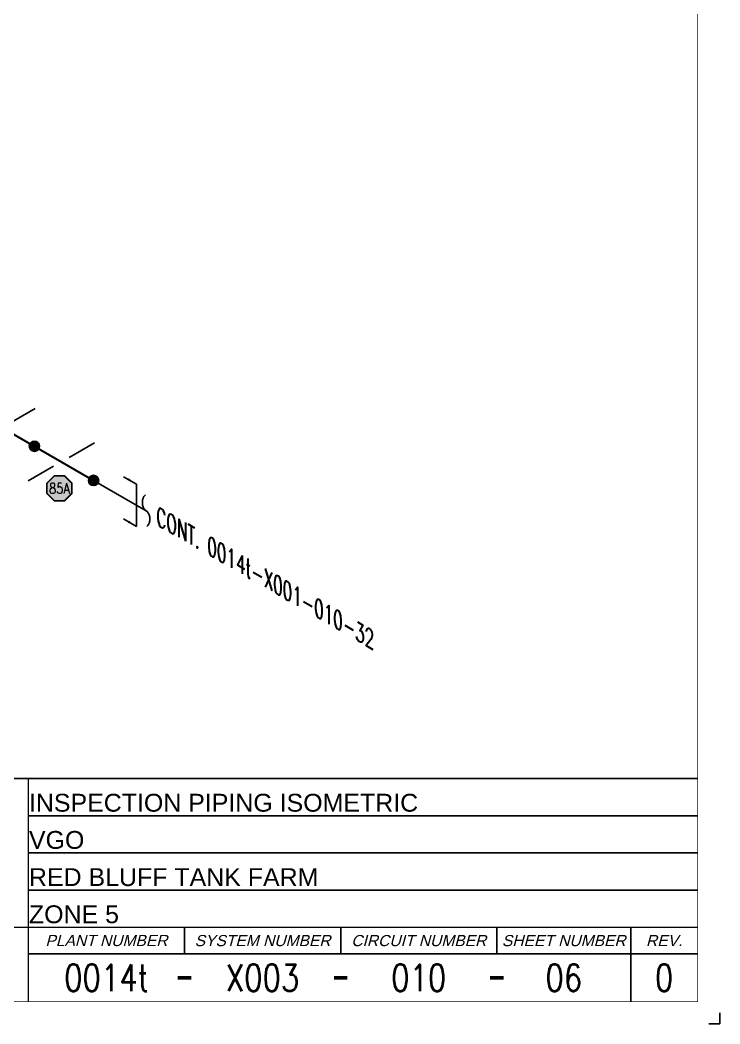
# Model space of a CAD drawing. Header units: inches. Extents: x 0.1 to 17.4, y 0.1 to 11.4.
# Drawn here: x 13.45 to 17.38, y 0.12 to 5.75 of the extents above; entities that cross this region are included whole.
import ezdxf
from ezdxf.enums import TextEntityAlignment as Align

# ---------------------------------------------------------------- set-up
doc = ezdxf.new("R2010")
doc.units = ezdxf.units.IN
doc.header["$MEASUREMENT"] = 0
doc.linetypes.add('HIDDEN2', pattern=[0.1875, 0.125, -0.0625])
for name, color, linetype in [('BORDER', 3, 'Continuous'), ('BORDERTEXT', 7, 'Continuous'), ('Continuation', 7, 'Continuous'), ('DL', 20, 'Continuous'), ('FITTINGS', 4, 'Continuous'), ('PART_PCML', 7, 'Continuous'), ('PIPE-ANNO', 150, 'HIDDEN2'), ('UNAS.PIPE', 251, 'Continuous'), ('WELD POINTS', 41, 'Continuous')]:
    doc.layers.add(name, color=color, linetype=linetype)
doc.layers.add('PIPE', color=7, linetype='Continuous', lineweight=30)
doc.styles.add('FEASStandard', font='arial.ttf')
doc.styles.add('PART_Standard', font='romans', dxfattribs={"width": 0.8, "height": 0.09})
doc.styles.add('Richmond', font='arial.ttf')
doc.styles.add('SIMPLEX', font='ROMANS')
doc.dimstyles.new('Richmond', dxfattribs={"dimtxt": 0.18, "dimasz": 0.18, "dimexe": 0.18, "dimexo": 0.0625, "dimgap": 0.09, "dimtad": 0, "dimtih": 1, "dimtoh": 1, "dimdec": 4, "dimzin": 0, "dimdsep": 46, "dimtxsty": 'Richmond', "dimcen": 0.09, "dimadec": 0, "dimazin": 0, "dimtfac": 1, "dimtdec": 4, "dimtofl": 0, "dimtmove": 0, "dimatfit": 3, "dimfxl": 1, "dimtolj": 1, "dimtzin": 0, "dimarcsym": 0})

# ---------------------------------------------------------------- blocks, each defined once
blk = doc.blocks.new('Border')
at = {"layer": 'BORDER'}
for p, q in [((13.5, 1.2917), (17.25, 1.2917)), ((13.5, 1.0833), (17.25, 1.0833)), ((13.5, 0.875), (17.25, 0.875)), ((14.375, 0.6667), (14.375, 0.5173)), ((15.25, 0.6667), (15.25, 0.5173)), ((16.125, 0.6667), (16.125, 0.5173)), ((16.875, 0.6667), (16.875, 0.25)), ((13.5, 0.5173), (17.25, 0.5173))]:
    blk.add_line(p, q, dxfattribs=at)
at = {"layer": 'BORDER', "const_width": 0.005}
blk.add_lwpolyline([(0.25, 0.25), (17.25, 0.25), (17.25, 11.25), (0.25, 11.25)], close=True, dxfattribs=at)
at = {"layer": 'BORDER', "const_width": 0.00833}
for points in [[(17.25, 1.5), (0.25, 1.5)], [(13.5, 0.25), (13.5, 1.5)], [(13.225, 0.6667), (17.25, 0.6667)]]:
    blk.add_lwpolyline(points, dxfattribs=at)
at = {"layer": 'BORDERTEXT'}
blk.add_line((16.113, 0.3836), (16.125, 0.3836), dxfattribs=at)
at = {"layer": 'BORDERTEXT', "const_width": 0.0208}
for points in [[(14.3375, 0.3836), (14.4125, 0.3836)], [(15.2125, 0.3836), (15.2875, 0.3836)], [(16.0875, 0.3836), (16.1625, 0.3836)]]:
    blk.add_lwpolyline(points, dxfattribs=at)
at = {"layer": 'BORDERTEXT', "style": 'FEASStandard', "oblique": 15}
for s, p in [('PLANT NUMBER', (13.9375, 0.592)), ('SYSTEM NUMBER', (14.8125, 0.592)), ('CIRCUIT NUMBER', (15.6875, 0.592)), ('SHEET NUMBER', (16.5, 0.592)), ('REV.', (17.0625, 0.592))]:
    blk.add_text(s, height=0.0625, dxfattribs=at).set_placement(p, align=Align.MIDDLE)
blk = doc.blocks.new('BORDER TEXT')
at = {"layer": 'BORDERTEXT'}
for tag, p, height, style in [('API_PIPE_CLASS', (5.4645, 1.2542), 0.08, 'Richmond'), ('MATERIAL1', (12.263, 1.2111), 0.08, 'Richmond'), ('P&ID_#1', (0.25, 1.0831), 0.0625, 'FEASStandard'), ('LINE_#1', (1.4866, 1.0831), 0.0625, 'FEASStandard'), ('CVX_PIPE_SPEC', (5.4619, 1.0932), 0.08, 'Richmond'), ('MATERIAL2', (12.263, 1.0395), 0.08, 'Richmond'), ('OP_TEMP', (5.1687, 0.9325), 0.08, 'Richmond'), ('P&ID_#2', (0.25, 0.9224), 0.0625, 'FEASStandard'), ('LINE_#2', (1.4866, 0.9224), 0.0625, 'FEASStandard'), ('MATERIAL3', (12.263, 0.868), 0.08, 'Richmond'), ('FROM', (5.0146, 0.7718), 0.08, 'Richmond'), ('P&ID_#3', (0.25, 0.7617), 0.0625, 'FEASStandard'), ('LINE_#3', (1.4866, 0.7617), 0.0625, 'FEASStandard'), ('MATERIAL4', (12.263, 0.6965), 0.08, 'Richmond'), ('TO', (4.8543, 0.6112), 0.08, 'Richmond'), ('P&ID_#4', (0.25, 0.601), 0.0625, 'FEASStandard'), ('LINE_#4', (1.4866, 0.601), 0.0625, 'FEASStandard'), ('MATERIAL5', (12.263, 0.5249), 0.08, 'Richmond'), ('MISC', (4.9789, 0.4506), 0.08, 'Richmond'), ('P&ID_#5', (0.25, 0.4403), 0.0625, 'FEASStandard'), ('LINE_#5', (1.4866, 0.4403), 0.0625, 'FEASStandard'), ('INSULATION', (12.9278, 0.4142), 0.0625, 'FEASStandard'), ('P&ID_#6', (0.25, 0.2796), 0.0625, 'FEASStandard'), ('LINE_#6', (1.4866, 0.2796), 0.0625, 'FEASStandard'), ('PWHT', (12.9278, 0.2806), 0.0625, 'FEASStandard')]:
    blk.add_attdef(tag, p, '', height=height, dxfattribs=dict(at, style=style))
at = {"layer": 'BORDERTEXT', "style": 'FEASStandard'}
for tag, p in [('DR.BY', (11.075, 0.5625)), ('DR.BY_DATE', (11.95, 0.5625)), ('CHK_BY', (11.075, 0.3542)), ('CHK._BY_DATE', (11.95, 0.3542))]:
    blk.add_attdef(tag, text='', height=0.1, dxfattribs=at).set_placement(p, align=Align.MIDDLE_CENTER)
at = {"layer": 'BORDERTEXT', "style": 'PART_Standard', "width": 0.8}
for tag, p in [('PLANT_NUMBER', (13.9375, 0.3836)), ('SYSTEM_NUMBER', (14.8125, 0.3836)), ('CIRCUIT_NUMBER', (15.6875, 0.3836)), ('SHEET_NUMBER', (16.5, 0.3836)), ('REVISION', (17.0625, 0.3836))]:
    blk.add_attdef(tag, text='', height=0.15, dxfattribs=at).set_placement(p, align=Align.MIDDLE_CENTER)
blk = doc.blocks.new('Plant Info')
at = {"layer": 'BORDERTEXT', "style": 'FEASStandard'}
for tag, p in [('DWG_TYPE', (-0.6333, -0.0756)), ('SYSTEM_NAME', (-0.6333, -0.284)), ('PLANT_NAME', (-0.6333, -0.4923)), ('ZONE', (-0.6333, -0.7006))]:
    blk.add_attdef(tag, p, '', height=0.1, dxfattribs=at)
blk = doc.blocks.new('4_SUPPORT_I-BEAM_30')
at = {"color": 0, "linetype": 'ByBlock', "lineweight": -2}
for p, q in [((-0.0435, 0.0251), (-0.1857, 0.1072)), ((0.1857, -0.1072), (0.0435, -0.0251))]:
    blk.add_line(p, q, dxfattribs=at)
blk = doc.blocks.new('2_WELD_SINGLE_00')
at = {"linetype": 'ByBlock', "lineweight": -2}
h = blk.add_hatch(color=0, dxfattribs=at)
edge = h.paths.add_edge_path()
edge.add_arc((0, 0), 0.0286, 0, 360)
at = {"color": 0, "linetype": 'ByBlock', "lineweight": -2}
blk.add_circle((0, 0), 0.0286, dxfattribs=at)
blk = doc.blocks.new('1_BREAK-PIPE_PIPE_00')
at = {"color": 0, "linetype": 'ByBlock', "lineweight": -2}
for centre, major_axis in [((-0.03, 0.092), (0, -0.101)), ((0.03, -0.092), (0, 0.101))]:
    blk.add_ellipse(centre, major_axis=major_axis, ratio=0.711978, start_param=0.427466, end_param=3.141593, dxfattribs=at)
blk = doc.blocks.new('1_Tilde_00')
at = {"layer": 'PIPE-ANNO', "xscale": -0.5000000000000001, "yscale": 0.5, "zscale": 0.5}
blk.add_blockref('1_BREAK-PIPE_PIPE_00', (0, 0), dxfattribs=at)
blk = doc.blocks.new('1_Cont_330')
at = {"layer": 'Continuation', "style": 'PART_Standard', "oblique": 330, "width": 0.8}
blk.add_attdef('CONT.', (0, 0), '', height=0.09, rotation=330, dxfattribs=at)
blk = doc.blocks.new('PART_PCML')
blk.add_hatch(color=0).paths.add_polyline_path([(-0.0699, -0.029), (-0.029, -0.0699), (0.029, -0.0699), (0.0699, -0.029), (0.0699, 0.029), (0.029, 0.0699), (-0.029, 0.0699), (-0.0699, 0.029)])
at = {"color": 7, "const_width": 0.009}
blk.add_lwpolyline([(-0.0699, 0.029), (-0.029, 0.0699), (0.029, 0.0699), (0.0699, 0.029), (0.0699, -0.029), (0.029, -0.0699), (-0.029, -0.0699), (-0.0699, -0.029), (-0.0699, 0.029), (-0.029, 0.0699)], dxfattribs=at)
at = {"color": 18, "true_color": 0x000000}
blk.add_lwpolyline([(-0.029, 0.0699), (-0.0699, 0.029), (-0.0699, -0.029), (-0.029, -0.0699), (0.029, -0.0699), (0.0699, -0.029), (0.0699, 0.029), (0.029, 0.0699)], close=True, dxfattribs=at)
at = {"color": 7, "true_color": 0xffffff, "style": 'SIMPLEX', "width": 0.8, "flags": 1}
for tag, p in [('CIRCUIT', (-0.0939, 0.0889)), ('DM', (-0.0527, -0.1332)), ('TYPE', (-0.0749, -0.2043))]:
    blk.add_attdef(tag, p, '', height=0.0586, dxfattribs=at)
at = {"color": 7, "true_color": 0xffffff, "style": 'SIMPLEX', "width": 0.8}
blk.add_attdef('DMDISP', text='', height=0.0586, dxfattribs=at).set_placement((0, 0), align=Align.MIDDLE_CENTER)
blk = doc.blocks.new('*U65')
at = {"color": 20, "linetype": 'ByBlock', "ltscale": 0.7}
blk.add_line((-0.0541, 0.1498), (-0.0541, -0.0873), dxfattribs=at)
for points in [[(-0.1257, 0.191), (-0.0541, 0.1498)], [(-0.1257, -0.0459), (-0.0541, -0.0873)]]:
    blk.add_leader(points, dimstyle='Richmond', override={"dimasz": 0.04, "dimgap": 0.09, "dimtad": 0}, dxfattribs=at)

msp = doc.modelspace()

# ---------------------------------------------------------------- linework, layer by layer
for p, q in [((17.375, 0.125), (17.375, 0.1875)), ((17.3125, 0.125), (17.375, 0.125))]:
    msp.add_line(p, q)
at = {"layer": 'PIPE'}
msp.add_line((4.3256, 8.6781), (13.8654, 3.1704), dxfattribs=at)
at = {"layer": 'UNAS.PIPE'}
msp.add_line((13.8654, 3.1704), (14.1596, 3.0005), dxfattribs=at)

# ---------------------------------------------------------------- block references
msp.add_blockref('1_Tilde_00', (14.1596, 3.0005))
at = {"layer": 'BORDER'}
msp.add_blockref('Border', (0, 0), dxfattribs=at)
at = {"layer": 'BORDERTEXT'}
msp.add_blockref('Plant Info', (14.1366, 1.39), dxfattribs=at).add_auto_attribs({'DWG_TYPE': 'INSPECTION PIPING ISOMETRIC', 'SYSTEM_NAME': 'VGO', 'PLANT_NAME': 'RED BLUFF TANK FARM', 'ZONE': 'ZONE 5'})
ref = msp.add_blockref('BORDER TEXT', (0, 0), dxfattribs=at)
ref.add_attrib('REVISION', '0', dxfattribs={"height": 0.15, "style": 'PART_Standard', "width": 0.8}).set_placement((17.0625, 0.3836), align=Align.MIDDLE_CENTER)
ref.add_attrib('SHEET_NUMBER', '06', dxfattribs={"height": 0.15, "style": 'PART_Standard', "width": 0.8}).set_placement((16.5, 0.3836), align=Align.MIDDLE_CENTER)
ref.add_attrib('CIRCUIT_NUMBER', '010', dxfattribs={"height": 0.15, "style": 'PART_Standard', "width": 0.8}).set_placement((15.6875, 0.3836), align=Align.MIDDLE_CENTER)
ref.add_attrib('SYSTEM_NUMBER', 'X003', dxfattribs={"height": 0.15, "style": 'PART_Standard', "width": 0.8}).set_placement((14.8125, 0.3836), align=Align.MIDDLE_CENTER)
ref.add_attrib('PLANT_NUMBER', '0014t', dxfattribs={"height": 0.15, "style": 'PART_Standard', "width": 0.8}).set_placement((13.9375, 0.3836), align=Align.MIDDLE_CENTER)
at = {"layer": 'Continuation'}
msp.add_blockref('1_Cont_330', (14.2168, 2.9244), dxfattribs=at).add_auto_attribs({'CONT.': 'CONT. 0014t-X001-010-32'})
at = {"layer": 'DL'}
msp.add_blockref('*U65', (14.1596, 3.0005), dxfattribs=at)
at = {"layer": 'FITTINGS', "xscale": -1}
for p in [(13.3533, 3.466), (13.6848, 3.2746)]:
    msp.add_blockref('4_SUPPORT_I-BEAM_30', p, dxfattribs=at)
at = {"layer": 'PART_PCML', "color": 13}
msp.add_blockref('PART_PCML', (13.6743, 3.1262), dxfattribs=at).add_auto_attribs({'DMDISP': '85A'})
at = {"layer": 'WELD POINTS'}
for p in [(13.5339, 3.3618), (13.8654, 3.1704)]:
    msp.add_blockref('2_WELD_SINGLE_00', p, dxfattribs=at)

doc.saveas('drawing.dxf')
